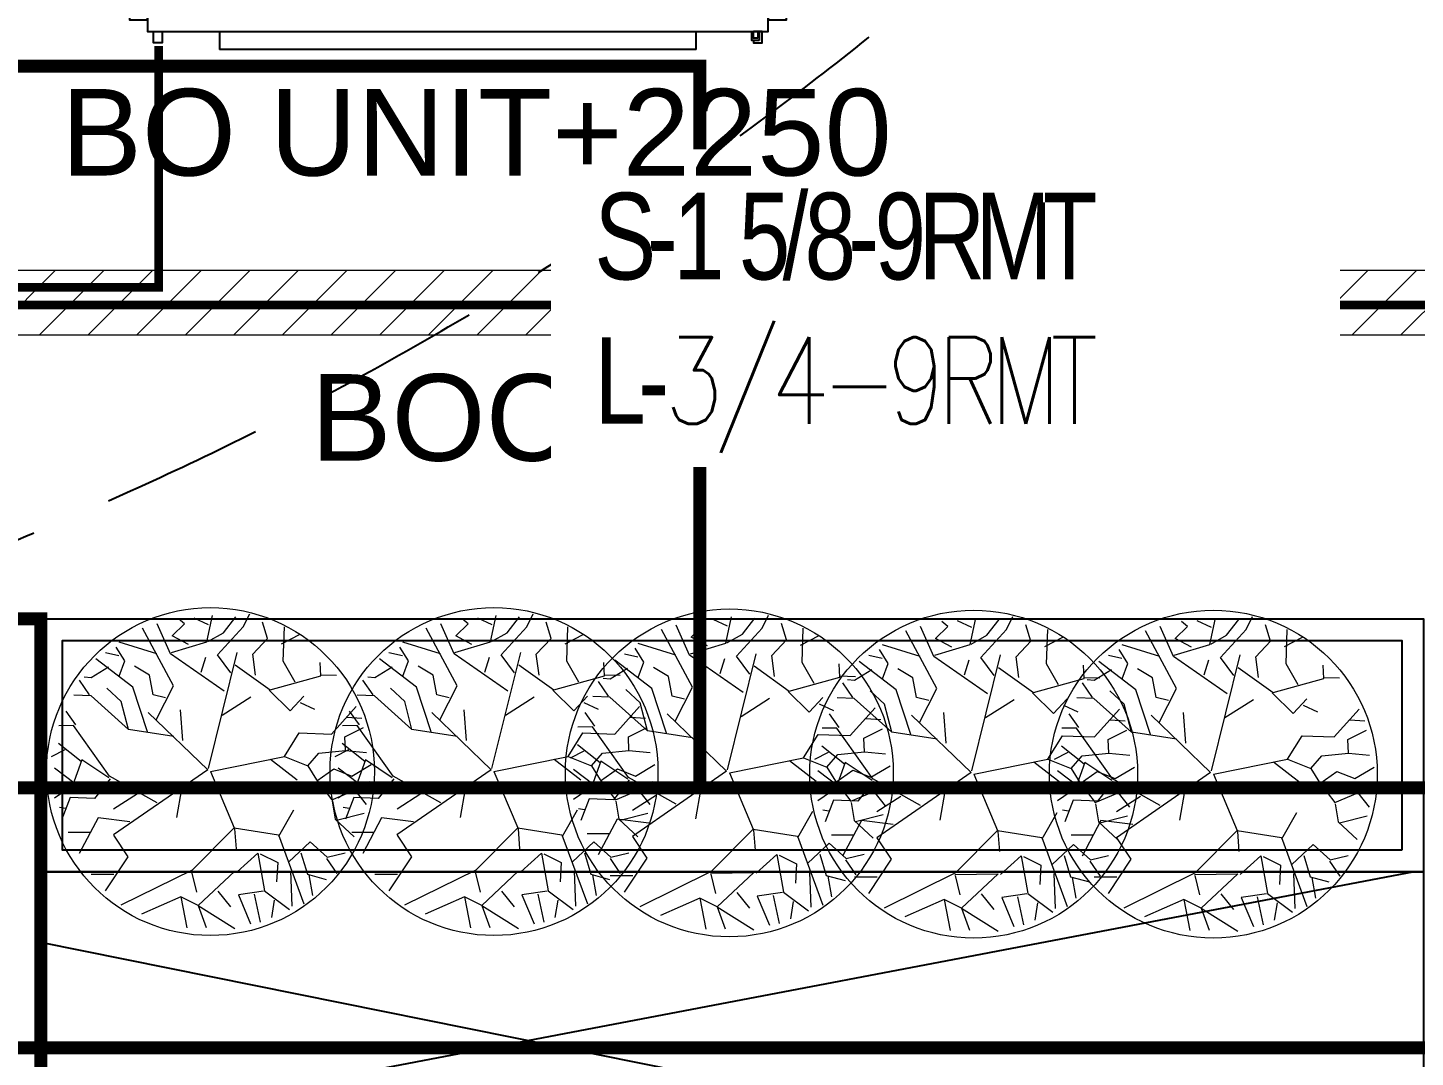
# Model space of a CAD drawing. Header units: millimetres. Extents: x 148480 to 578986, y 39883 to 155062.
# Drawn here: x 237389 to 240593, y 112159 to 114536 of the extents above; entities that cross this region are included whole.
import ezdxf

# ---------------------------------------------------------------- set-up
doc = ezdxf.new("R2010")
doc.units = ezdxf.units.MM
for name, pattern in [('CENTER', [2, 1.25, -0.25, 0.25, -0.25]), ('CENTERX2', [4, 2.5, -0.5, 0.5, -0.5]), ('CONTINU', [0]), ('HIDDEN', [0.375, 0.25, -0.125])]:
    doc.linetypes.add(name, pattern=pattern)
doc.layers.add('CB-AC CABLE TRAY', color=213, linetype='Continuous', lineweight=15)
for name, color, linetype in [('CEN', 252, 'CENTER'), ('Flooring', 44, 'Continuous'), ('I - MODULAR', 44, 'Continuous'), ('Layer2', 4, 'Continuous'), ('Layer4', 6, 'Continuous'), ('M HVAC DRAIN PIPE', 30, 'Continuous'), ('M-HVAC VRV PIPE', 4, 'Continuous'), ('M-HVAC-BOF', 6, 'Continuous'), ('M-HVAC-EADUCT', 140, 'Continuous'), ('M-HVAC-ELEPTICAL DUCT', 6, 'Continuous'), ('M-HVAC-TEXT', 7, 'Continuous'), ('M-LP-VRF-EQUIP', 1, 'Continuous')]:
    doc.layers.add(name, color=color, linetype=linetype)
doc.layers.add('I-01$0$i-plants', color=7, linetype='Continuous', lineweight=13, true_color=0x86b300)
doc.styles.add('ARAIL', font='arial.ttf')
doc.styles.add('romans', font='stylu.ttf', dxfattribs={"height": 125})
doc.styles.get("Standard").update_dxf_attribs({"font": 'arial.ttf'})

# ---------------------------------------------------------------- blocks, each defined once
blk = doc.blocks.new('GFC1')
at = {"layer": 'CEN', "color": 8, "linetype": 'HIDDEN', "lineweight": 0, "ltscale": 1500}
for p, q in [((309974.6, 113767.5), (319025.1, 113767.5)), ((309974.6, 113167.5), (319025.1, 113167.5))]:
    blk.add_line(p, q, dxfattribs=at)
blk.add_lwpolyline([(307473, 113767.5), (307473, 115433.7), (311573, 115433.7), (311573, 113767.5)], dxfattribs=at)
at = {"layer": 'CEN', "color": 8, "linetype": 'Continuous', "lineweight": 0}
blk.add_lwpolyline([(310051.8, 113092.5), (308986.8, 113092.5), (308986.8, 114157.5), (310051.8, 114157.5)], close=True, dxfattribs=at)
at = {"layer": 'Flooring', "color": 8, "linetype": 'HIDDEN', "ltscale": 1500}
blk.add_lwpolyline([(328672.2, 130068.3, 1.540604), (310717.1, 129143.3, 0.119203), (311634.4, 128071.9, -0.704413), (307490.1, 113767.5)], format="xyb", dxfattribs=at)
at = {"layer": 'I - MODULAR', "color": 8, "linetype": 'Continuous'}
for p, q in [((313222.2, 113573.3), (308990.5, 112767.5)), ((313244.3, 112767.5), (310051.8, 113410.5))]:
    blk.add_line(p, q, dxfattribs=at)
for points in [[(313244.3, 113573.3), (310051.8, 113573.3), (310051.8, 114157.5), (313244.3, 114157.5)], [(313194.3, 113623.3), (310101.8, 113623.3), (310101.8, 114107.5), (313194.3, 114107.5)]]:
    blk.add_lwpolyline(points, close=True, dxfattribs=at)
blk.add_lwpolyline([(310051.8, 113573.3), (313244.3, 113573.3), (313244.3, 112767.5), (308990.5, 112767.5), (308990.5, 113092.5)], dxfattribs=at)
at = {"layer": 'I-01$0$i-plants', "color": 8}
for p, q in [((310519.4, 114139.4), (310534.1, 114169.2)), ((311174.2, 114139.4), (311188.8, 114169.2)), ((311717.6, 114136.4), (311732.2, 114166.2)), ((310358.1, 114002.8), (310286.6, 114135.8)), ((310351.6, 114076.6), (310320.4, 114145.9)), ((310355, 114118.4), (310383.5, 114146.1)), ((310383.5, 114146.1), (310369.5, 114157.8)), ((310439.3, 114143.7), (310405.9, 114159.1)), ((310435.1, 114104.6), (310448.4, 114165.6)), ((310460.1, 114074.6), (310519.4, 114139.4)), ((310473.6, 114125.7), (310502.1, 114162.5)), ((310575.2, 114112), (310563.8, 114149.8)), ((310611.6, 114060.1), (310614.1, 114139.5)), ((311012.8, 114002.8), (310941.3, 114135.8)), ((311006.3, 114076.6), (310975.1, 114145.9)), ((311009.7, 114118.4), (311038.2, 114146.1)), ((311038.2, 114146.1), (311024.3, 114157.8)), ((311094.1, 114143.7), (311060.7, 114159.1)), ((311089.9, 114104.6), (311103.1, 114165.6)), ((311114.8, 114074.6), (311174.2, 114139.4)), ((311128.3, 114125.7), (311156.8, 114162.5)), ((311229.9, 114112), (311218.6, 114149.8)), ((311266.3, 114060.1), (311268.9, 114139.5)), ((311549.7, 114073.5), (311518.5, 114142.9)), ((311553.1, 114115.4), (311581.6, 114143.1)), ((311581.6, 114143.1), (311567.7, 114154.7)), ((311637.5, 114140.7), (311604.1, 114156)), ((311633.3, 114101.5), (311646.6, 114162.5)), ((311658.2, 114071.5), (311717.6, 114136.4)), ((311671.7, 114122.6), (311700.2, 114159.5)), ((311773.3, 114109), (311762, 114146.8)), ((311809.7, 114057), (311812.3, 114136.5)), ((312113.8, 114070.5), (312082.6, 114139.8)), ((312117.2, 114112.3), (312145.7, 114140)), ((312145.7, 114140), (312131.8, 114151.7)), ((312201.6, 114137.6), (312168.2, 114153)), ((312197.4, 114098.5), (312210.7, 114159.5)), ((312235.8, 114119.6), (312264.3, 114156.4)), ((312281.7, 114133.3), (312296.3, 114163.1)), ((312337.4, 114105.9), (312326.1, 114143.7)), ((312667.1, 114070.5), (312635.9, 114139.8)), ((312670.5, 114112.3), (312699, 114140)), ((312699, 114140), (312685.1, 114151.7)), ((312754.9, 114137.6), (312721.5, 114153)), ((312750.7, 114098.5), (312763.9, 114159.5)), ((312789.1, 114119.6), (312817.6, 114156.4)), ((312834.9, 114133.3), (312849.6, 114163.1)), ((312890.7, 114105.9), (312879.4, 114143.7)), ((310320, 114076.7), (310233, 114103.9)), ((310353.3, 114080), (310435.1, 114104.6)), ((310392.5, 114098.5), (310355, 114118.4)), ((310437.7, 114105.3), (310473.6, 114125.7)), ((310541.1, 114076.4), (310575.2, 114112)), ((310607.7, 114099.7), (310650.9, 114122.2)), ((310974.7, 114076.7), (310887.8, 114103.9)), ((311008.1, 114080), (311089.9, 114104.6)), ((311047.3, 114098.5), (311009.7, 114118.4)), ((311092.4, 114105.3), (311128.3, 114125.7)), ((311195.8, 114076.4), (311229.9, 114112)), ((311262.4, 114099.7), (311305.6, 114122.2)), ((311556.2, 113999.7), (311484.8, 114132.7)), ((311590.7, 114095.4), (311553.1, 114115.4)), ((311635.8, 114102.3), (311671.7, 114122.6)), ((311739.2, 114073.3), (311773.3, 114109)), ((311805.8, 114096.6), (311849, 114119.2)), ((312120.4, 113996.6), (312048.9, 114129.7)), ((312154.8, 114092.3), (312117.2, 114112.3)), ((312199.9, 114099.2), (312235.8, 114119.6)), ((312222.3, 114068.5), (312281.7, 114133.3)), ((312303.4, 114070.3), (312337.4, 114105.9)), ((312369.9, 114093.6), (312413.1, 114116.1)), ((312373.8, 114053.9), (312376.4, 114133.4)), ((312673.6, 113996.6), (312602.1, 114129.7)), ((312708.1, 114092.3), (312670.5, 114112.3)), ((312753.2, 114099.2), (312789.1, 114119.6)), ((312775.6, 114068.5), (312834.9, 114133.3)), ((312856.6, 114070.3), (312890.7, 114105.9)), ((312923.2, 114093.6), (312966.4, 114116.1)), ((312927.1, 114053.9), (312929.6, 114133.4)), ((310232.1, 114072.4), (310201, 114078.9)), ((310246, 114060.7), (310226, 114092.6)), ((310475, 113990.3), (310351.6, 114076.6)), ((310438.8, 113812.5), (310505.1, 114080.3)), ((310490.9, 114033), (310460.1, 114074.6)), ((310547.6, 114028), (310541.1, 114076.4)), ((310886.8, 114072.4), (310855.7, 114078.9)), ((310900.7, 114060.7), (310880.7, 114092.6)), ((311129.7, 113990.3), (311006.3, 114076.6)), ((311093.5, 113812.5), (311159.8, 114080.3)), ((311145.7, 114033), (311114.8, 114074.6)), ((311202.4, 114028), (311195.8, 114076.4)), ((311430.2, 114069.3), (311399.1, 114075.8)), ((311444.1, 114057.7), (311424.1, 114089.6)), ((311518.1, 114073.6), (311431.2, 114100.8)), ((311673.1, 113987.3), (311549.7, 114073.5)), ((311551.5, 114077), (311633.3, 114101.5)), ((311636.9, 113809.4), (311703.2, 114077.2)), ((311689.1, 114030), (311658.2, 114071.5)), ((311745.8, 114024.9), (311739.2, 114073.3)), ((311994.3, 114066.3), (311963.2, 114072.8)), ((312008.2, 114054.6), (311988.2, 114086.5)), ((312082.2, 114070.6), (311995.3, 114097.8)), ((312237.2, 113984.2), (312113.8, 114070.5)), ((312115.6, 114073.9), (312197.4, 114098.5)), ((312201, 113806.4), (312267.3, 114074.2)), ((312309.9, 114021.9), (312303.4, 114070.3)), ((312547.6, 114066.3), (312516.5, 114072.8)), ((312561.5, 114054.6), (312541.5, 114086.5)), ((312635.5, 114070.6), (312548.5, 114097.8)), ((312790.5, 113984.2), (312667.1, 114070.5)), ((312668.8, 114073.9), (312750.7, 114098.5)), ((312754.3, 113806.4), (312820.6, 114074.2)), ((312863.2, 114021.9), (312856.6, 114070.3)), ((310208.4, 114046.1), (310168.5, 114021.7)), ((310264.2, 114000), (310178.9, 114065.6)), ((310233, 114025.2), (310246, 114060.7)), ((310303.1, 114027.5), (310268.1, 114048.2)), ((310422.2, 114034.5), (310432.9, 114069.3)), ((310500.9, 114051.8), (310581.4, 113994)), ((310639.4, 114011.3), (310611.6, 114060.1)), ((310698.1, 114026.1), (310696.9, 114056.9)), ((310863.1, 114046.1), (310823.2, 114021.7)), ((310918.9, 114000), (310833.7, 114065.6)), ((310887.8, 114025.2), (310900.7, 114060.7)), ((310957.9, 114027.5), (310922.9, 114048.2)), ((311076.9, 114034.5), (311087.6, 114069.3)), ((311155.7, 114051.8), (311236.2, 113994)), ((311294.1, 114011.3), (311266.3, 114060.1)), ((311352.9, 114026.1), (311351.6, 114056.9)), ((311406.5, 114043.1), (311366.7, 114018.6)), ((311462.3, 113996.9), (311377.1, 114062.5)), ((311431.2, 114022.1), (311444.1, 114057.7)), ((311501.3, 114024.4), (311466.3, 114045.2)), ((311620.3, 114031.4), (311631, 114066.3)), ((311699.1, 114048.8), (311779.6, 113990.9)), ((311837.5, 114008.3), (311809.7, 114057)), ((311896.3, 114023), (311895, 114053.8)), ((311970.6, 114040), (311930.8, 114015.6)), ((312026.4, 113993.9), (311941.2, 114059.5)), ((311995.3, 114019.1), (312008.2, 114054.6)), ((312065.4, 114021.4), (312030.4, 114042.1)), ((312184.4, 114028.3), (312195.1, 114063.2)), ((312253.2, 114026.9), (312222.3, 114068.5)), ((312263.2, 114045.7), (312343.7, 113987.8)), ((312401.6, 114005.2), (312373.8, 114053.9)), ((312460.4, 114019.9), (312459.1, 114050.8)), ((312523.9, 114040), (312484, 114015.6)), ((312579.7, 113993.9), (312494.4, 114059.5)), ((312548.6, 114019.1), (312561.5, 114054.6)), ((312618.7, 114021.4), (312583.6, 114042.1)), ((312737.7, 114028.3), (312748.4, 114063.2)), ((312806.5, 114026.9), (312775.6, 114068.5)), ((312816.4, 114045.7), (312897, 113987.8)), ((312954.9, 114005.2), (312927.1, 114053.9)), ((313013.7, 114019.9), (313012.4, 114050.8)), ((310164.3, 113982.5), (310141, 114016.3)), ((310168.5, 114021.7), (310152.1, 114023)), ((310311.4, 113982.5), (310303.1, 114027.5)), ((310581.4, 113994), (310698.1, 114026.1)), ((310697.3, 114028.7), (310734.5, 114027.4)), ((310819, 113982.5), (310795.7, 114016.3)), ((310823.2, 114021.7), (310806.9, 114023)), ((310966.2, 113982.5), (310957.9, 114027.5)), ((311236.2, 113994), (311352.9, 114026.1)), ((311362.4, 113979.4), (311339.1, 114013.3)), ((311366.7, 114018.6), (311350.3, 114019.9)), ((311352.1, 114028.7), (311389.3, 114027.4)), ((311509.6, 113979.4), (311501.3, 114024.4)), ((311779.6, 113990.9), (311896.3, 114023)), ((311895.5, 114025.7), (311932.7, 114024.3)), ((311926.5, 113976.4), (311903.2, 114010.2)), ((311930.8, 114015.6), (311914.4, 114016.9)), ((312073.7, 113976.4), (312065.4, 114021.4)), ((312343.7, 113987.8), (312460.4, 114019.9)), ((312479.8, 113976.4), (312456.5, 114010.2)), ((312459.6, 114022.6), (312496.8, 114021.3)), ((312484, 114015.6), (312467.7, 114016.9)), ((312627, 113976.4), (312618.7, 114021.4)), ((312897, 113987.8), (313013.7, 114019.9)), ((313012.9, 114022.6), (313050, 114021.3)), ((310167.8, 113980.2), (310127.9, 113981.2)), ((310254, 113902), (310167.8, 113980.2)), ((310237.4, 113966.6), (310204.4, 113997.9)), ((310298, 113896.4), (310264.2, 114000)), ((310340, 113975.2), (310311.4, 113982.5)), ((310318.4, 113924.6), (310358.1, 114002.8)), ((310470.2, 113935.6), (310536.4, 113977.5)), ((310579.2, 113993.3), (310627.7, 113945)), ((310627.7, 113945), (310659.4, 113979.4)), ((310822.5, 113980.2), (310782.6, 113981.2)), ((310908.8, 113902), (310822.5, 113980.2)), ((310892.2, 113966.6), (310859.2, 113997.9)), ((310952.8, 113896.4), (310918.9, 114000)), ((310994.7, 113975.2), (310966.2, 113982.5)), ((310973.1, 113924.6), (311012.8, 114002.8)), ((311124.9, 113935.6), (311191.1, 113977.5)), ((311234, 113993.3), (311282.5, 113945)), ((311282.5, 113945), (311314.1, 113979.4)), ((311365.9, 113977.2), (311326.1, 113978.1)), ((311452.2, 113898.9), (311365.9, 113977.2)), ((311435.6, 113963.5), (311402.6, 113994.8)), ((311496.2, 113893.4), (311462.3, 113996.9)), ((311538.1, 113972.2), (311509.6, 113979.4)), ((311516.5, 113921.6), (311556.2, 113999.7)), ((311668.4, 113932.5), (311734.5, 113974.5)), ((311777.4, 113990.2), (311825.9, 113941.9)), ((311825.9, 113941.9), (311857.5, 113976.4)), ((311930, 113974.1), (311890.2, 113975.1)), ((312016.3, 113895.9), (311930, 113974.1)), ((311999.7, 113960.4), (311966.7, 113991.8)), ((312060.3, 113890.3), (312026.4, 113993.9)), ((312102.2, 113969.1), (312073.7, 113976.4)), ((312080.6, 113918.5), (312120.4, 113996.6)), ((312341.5, 113987.2), (312390, 113938.8)), ((312483.3, 113974.1), (312443.4, 113975.1)), ((312569.6, 113895.9), (312483.3, 113974.1)), ((312553, 113960.4), (312520, 113991.8)), ((312613.6, 113890.3), (312579.7, 113993.9)), ((312655.5, 113969.1), (312627, 113976.4)), ((312633.9, 113918.5), (312673.6, 113996.6)), ((312894.7, 113987.2), (312943.2, 113938.8)), ((310132.7, 113913.1), (310110.2, 113944.2)), ((310254, 113902), (310237.4, 113966.6)), ((310379.9, 113876.9), (310374.6, 113947.7)), ((310650.7, 113964.4), (310684.1, 113949)), ((310722.6, 113891.4), (310779.7, 113955.6)), ((310787.5, 113913.1), (310764.9, 113944.2)), ((310908.8, 113902), (310892.2, 113966.6)), ((311034.6, 113876.9), (311029.3, 113947.7)), ((311305.5, 113964.4), (311338.9, 113949)), ((311377.3, 113891.4), (311434.4, 113955.6)), ((311452.2, 113898.9), (311435.6, 113963.5)), ((311578.1, 113873.8), (311572.8, 113944.7)), ((311848.9, 113961.3), (311882.3, 113945.9)), ((311920.7, 113888.3), (311977.8, 113952.5)), ((312016.3, 113895.9), (311999.7, 113960.4)), ((312232.5, 113929.5), (312298.7, 113971.4)), ((312390, 113938.8), (312421.6, 113973.3)), ((312413, 113958.2), (312446.4, 113942.9)), ((312484.8, 113885.3), (312541.9, 113949.4)), ((312569.6, 113895.9), (312553, 113960.4)), ((312785.7, 113929.5), (312851.9, 113971.4)), ((312943.2, 113938.8), (312974.9, 113973.3)), ((312966.2, 113958.2), (312999.6, 113942.9)), ((313038.1, 113885.3), (313095.2, 113949.4)), ((310127.6, 113911.5), (310093.8, 113911)), ((310210.3, 113794.3), (310127.6, 113911.5)), ((310437.1, 113808.7), (310300.1, 113941.1)), ((310782.4, 113911.5), (310748.5, 113911)), ((310758.4, 113930.4), (310793.1, 113928)), ((310865.1, 113794.3), (310782.4, 113911.5)), ((311091.9, 113808.7), (310954.9, 113941.1)), ((311330.9, 113910), (311308.3, 113941.1)), ((311413.1, 113930.4), (311447.9, 113928)), ((311635.3, 113805.6), (311498.3, 113938.1)), ((311895, 113907), (311872.4, 113938.1)), ((311956.5, 113927.4), (311991.3, 113924.9)), ((312199.4, 113802.6), (312062.4, 113935)), ((312142.2, 113870.8), (312136.9, 113941.6)), ((312448.2, 113907), (312425.7, 113938.1)), ((312520.6, 113924.3), (312555.4, 113921.8)), ((312752.7, 113802.6), (312615.6, 113935)), ((312695.4, 113870.8), (312690.1, 113941.6)), ((313073.9, 113924.3), (313108.7, 113921.8)), ((310358.7, 113886.3), (310254, 113902)), ((310614.5, 113839.8), (310648.2, 113894.1)), ((310648.2, 113894.1), (310722.6, 113891.4)), ((310753.7, 113884.9), (310797, 113907)), ((310755.1, 113853.7), (310753.7, 113884.9)), ((311013.4, 113886.3), (310908.8, 113902)), ((311269.2, 113839.8), (311302.9, 113894.1)), ((311325.8, 113908.5), (311291.9, 113907.9)), ((311302.9, 113894.1), (311377.3, 113891.4)), ((311408.5, 113791.3), (311325.8, 113908.5)), ((311408.4, 113884.9), (311451.7, 113907)), ((311409.8, 113853.7), (311408.4, 113884.9)), ((311556.8, 113883.3), (311452.2, 113898.9)), ((311812.7, 113836.7), (311846.3, 113891)), ((311846.3, 113891), (311920.7, 113888.3)), ((311889.9, 113905.4), (311856, 113904.9)), ((311972.6, 113788.2), (311889.9, 113905.4)), ((311951.8, 113881.8), (311995.1, 113904)), ((311953.2, 113850.6), (311951.8, 113881.8)), ((312120.9, 113880.2), (312016.3, 113895.9)), ((312376.8, 113833.7), (312410.5, 113887.9)), ((312443.1, 113905.4), (312409.3, 113904.9)), ((312410.5, 113887.9), (312484.8, 113885.3)), ((312525.8, 113788.2), (312443.1, 113905.4)), ((312515.9, 113878.8), (312559.2, 113900.9)), ((312517.3, 113847.5), (312515.9, 113878.8)), ((312674.2, 113880.2), (312569.6, 113895.9)), ((312930, 113833.7), (312963.7, 113887.9)), ((312963.7, 113887.9), (313038.1, 113885.3)), ((313069.2, 113878.8), (313112.5, 113900.9)), ((313070.6, 113847.5), (313069.2, 113878.8)), ((310107.7, 113855.2), (310075.7, 113839.3)), ((310144.9, 113828.4), (310093, 113869.5)), ((310668.5, 113818.1), (310693.7, 113847.7)), ((310693.7, 113847.7), (310755.1, 113853.7)), ((310762.5, 113855.2), (310730.5, 113839.3)), ((310799.7, 113828.4), (310747.8, 113869.5)), ((310755.1, 113853.7), (310803.6, 113849.1)), ((311305.9, 113852.1), (311273.9, 113836.3)), ((311343.1, 113825.4), (311291.2, 113866.5)), ((311323.3, 113818.1), (311348.4, 113847.7)), ((311348.4, 113847.7), (311409.8, 113853.7)), ((311409.8, 113853.7), (311458.4, 113849.1)), ((311870, 113849.1), (311838, 113833.2)), ((311907.2, 113822.3), (311855.3, 113863.4)), ((311891.8, 113844.7), (311953.2, 113850.6)), ((311953.2, 113850.6), (312001.8, 113846)), ((312423.3, 113849.1), (312391.2, 113833.2)), ((312460.4, 113822.3), (312408.6, 113863.4)), ((312455.9, 113841.6), (312517.3, 113847.5)), ((312517.3, 113847.5), (312565.9, 113843)), ((313009.2, 113841.6), (313070.6, 113847.5)), ((313070.6, 113847.5), (313119.2, 113843)), ((310146.3, 113831.8), (310125, 113772.1)), ((310208.7, 113790.5), (310146.3, 113831.8)), ((310443.4, 113805), (310614.5, 113839.8)), ((310582.4, 113833.5), (310643.9, 113785.7)), ((310614.5, 113839.8), (310668.5, 113818.1)), ((310668.5, 113818.1), (310688.5, 113786.2)), ((310769.9, 113794.8), (310814.8, 113821.2)), ((310801.1, 113831.8), (310779.8, 113772.1)), ((310863.4, 113790.5), (310801.1, 113831.8)), ((311098.1, 113805), (311269.2, 113839.8)), ((311237.1, 113833.5), (311298.7, 113785.7)), ((311269.2, 113839.8), (311323.3, 113818.1)), ((311344.5, 113828.7), (311323.2, 113769)), ((311323.3, 113818.1), (311343.3, 113786.2)), ((311406.8, 113787.5), (311344.5, 113828.7)), ((311424.7, 113794.8), (311469.5, 113821.2)), ((311641.5, 113801.9), (311812.7, 113836.7)), ((311780.5, 113830.4), (311842.1, 113782.7)), ((311812.7, 113836.7), (311866.7, 113815.1)), ((311866.7, 113815.1), (311891.8, 113844.7)), ((311866.7, 113815.1), (311886.7, 113783.2)), ((311908.6, 113825.7), (311887.3, 113766)), ((311970.9, 113784.4), (311908.6, 113825.7)), ((311968.1, 113791.8), (312012.9, 113818.1)), ((312205.6, 113798.9), (312376.8, 113833.7)), ((312344.6, 113827.4), (312406.2, 113779.6)), ((312376.8, 113833.7), (312430.8, 113812)), ((312430.8, 113812), (312455.9, 113841.6)), ((312461.9, 113825.7), (312440.6, 113766)), ((312524.2, 113784.4), (312461.9, 113825.7)), ((312532.2, 113788.7), (312577, 113815.1)), ((312758.9, 113798.9), (312930, 113833.7)), ((312897.9, 113827.4), (312959.4, 113779.6)), ((312930, 113833.7), (312984.1, 113812)), ((312984.1, 113812), (313009.2, 113841.6)), ((313085.5, 113788.7), (313130.3, 113815.1)), ((310131.2, 113776.9), (310083.6, 113813)), ((310212, 113788.6), (310175.8, 113742.8)), ((310320.7, 113732.9), (310210.3, 113794.3)), ((310437.1, 113808.7), (310219.4, 113658.6)), ((310443.4, 113805), (310498.3, 113675.4)), ((310688.5, 113786.2), (310723.5, 113740.1)), ((310689.3, 113783.5), (310728.3, 113811.1)), ((310728.3, 113811.1), (310769.9, 113794.8)), ((310786, 113776.9), (310738.4, 113813)), ((310777.2, 113762.4), (310810.9, 113782.1)), ((310866.8, 113788.6), (310830.6, 113742.8)), ((310975.5, 113732.9), (310865.1, 113794.3)), ((311091.9, 113808.7), (310874.2, 113658.6)), ((311098.1, 113805), (311153, 113675.4)), ((311329.4, 113773.8), (311281.8, 113809.9)), ((311343.3, 113786.2), (311378.3, 113740.1)), ((311344.1, 113783.5), (311383, 113811.1)), ((311410.2, 113785.6), (311374, 113739.7)), ((311383, 113811.1), (311424.7, 113794.8)), ((311518.9, 113729.9), (311408.5, 113791.3)), ((311635.3, 113805.6), (311417.6, 113655.5)), ((311432, 113762.4), (311465.6, 113782.1)), ((311641.5, 113801.9), (311696.4, 113672.4)), ((311893.5, 113770.8), (311845.9, 113806.9)), ((311886.7, 113783.2), (311921.7, 113737)), ((311887.5, 113780.5), (311926.4, 113808)), ((311926.4, 113808), (311968.1, 113791.8)), ((311974.3, 113782.5), (311938.1, 113736.7)), ((312083, 113726.8), (311972.6, 113788.2)), ((312199.4, 113802.6), (311981.7, 113652.4)), ((312205.6, 113798.9), (312260.5, 113669.3)), ((312446.8, 113770.8), (312399.1, 113806.9)), ((312430.8, 113812), (312450.8, 113780.1)), ((312451.6, 113777.4), (312490.5, 113804.9)), ((312490.5, 113804.9), (312532.2, 113788.7)), ((312527.6, 113782.5), (312491.3, 113736.7)), ((312636.2, 113726.8), (312525.8, 113788.2)), ((312752.7, 113802.6), (312535, 113652.4)), ((312758.9, 113798.9), (312813.8, 113669.3)), ((312984.1, 113812), (313004.1, 113780.1)), ((313004.9, 113777.4), (313043.8, 113804.9)), ((313043.8, 113804.9), (313085.5, 113788.7)), ((310125, 113772.1), (310083.5, 113743.8)), ((310274.9, 113753.8), (310219.9, 113718.5)), ((310376.5, 113765.5), (310365, 113698.7)), ((310723.5, 113740.1), (310777.2, 113762.4)), ((310779.8, 113772.1), (310738.3, 113743.8)), ((310777.2, 113762.4), (310802.9, 113728.9)), ((310929.6, 113753.8), (310874.6, 113718.5)), ((311031.3, 113765.5), (311019.7, 113698.7)), ((311323.2, 113769), (311281.7, 113740.8)), ((311378.3, 113740.1), (311432, 113762.4)), ((311473.1, 113750.7), (311418, 113715.4)), ((311432, 113762.4), (311457.6, 113728.9)), ((311574.7, 113762.4), (311563.1, 113695.7)), ((311887.3, 113766), (311845.8, 113737.7)), ((311921.7, 113737), (311975.4, 113759.4)), ((311975.4, 113759.4), (312009, 113779.1)), ((311975.4, 113759.4), (312001, 113725.9)), ((312138.8, 113759.4), (312127.2, 113692.6)), ((312440.6, 113766), (312399.1, 113737.7)), ((312450.8, 113780.1), (312485.8, 113734)), ((312485.8, 113734), (312539.5, 113756.3)), ((312539.5, 113756.3), (312573.1, 113776)), ((312539.5, 113756.3), (312565.1, 113722.8)), ((312692.1, 113759.4), (312680.5, 113692.6)), ((313004.1, 113780.1), (313039.1, 113734)), ((313039.1, 113734), (313092.7, 113756.3)), ((313092.7, 113756.3), (313126.4, 113776)), ((313092.7, 113756.3), (313118.4, 113722.8)), ((310109.1, 113719.8), (310095.3, 113721.9)), ((310119.9, 113745.2), (310100.6, 113695.2)), ((310175.8, 113742.8), (310119.9, 113745.2)), ((310724.5, 113737), (310731.5, 113695)), ((310763.9, 113719.8), (310750.1, 113721.9)), ((310774.7, 113745.2), (310755.3, 113695.2)), ((310830.6, 113742.8), (310774.7, 113745.2)), ((311307.3, 113716.8), (311293.5, 113718.9)), ((311318.1, 113742.1), (311298.7, 113692.1)), ((311374, 113739.7), (311318.1, 113742.1)), ((311379.2, 113737), (311386.3, 113695)), ((311882.2, 113739), (311862.8, 113689.1)), ((311938.1, 113736.7), (311882.2, 113739)), ((311922.6, 113734), (311929.7, 113691.9)), ((312037.2, 113747.6), (311982.1, 113712.4)), ((312435.5, 113739), (312416.1, 113689.1)), ((312491.3, 113736.7), (312435.5, 113739)), ((312486.7, 113730.9), (312493.8, 113688.9)), ((312590.4, 113747.6), (312535.4, 113712.4)), ((313040, 113730.9), (313047, 113688.9)), ((310184, 113698.2), (310140.4, 113615.5)), ((310257.7, 113688.6), (310184, 113698.2)), ((310601.3, 113655.9), (310635.8, 113716.7)), ((310731.5, 113695), (310775.3, 113654.4)), ((310734.9, 113693.1), (310798.5, 113708.9)), ((310838.7, 113698.2), (310795.2, 113615.5)), ((310912.4, 113688.6), (310838.7, 113698.2)), ((311256, 113655.9), (311290.6, 113716.7)), ((311382.2, 113695.1), (311338.6, 113612.5)), ((311455.8, 113685.6), (311382.2, 113695.1)), ((311386.3, 113695), (311430, 113654.4)), ((311389.6, 113693.1), (311453.2, 113708.9)), ((311799.4, 113652.9), (311834, 113713.6)), ((311871.4, 113713.7), (311857.6, 113715.8)), ((311946.3, 113692), (311902.7, 113609.4)), ((311929.7, 113691.9), (311973.4, 113651.4)), ((311933, 113690), (311996.6, 113705.8)), ((312019.9, 113682.5), (311946.3, 113692)), ((312363.5, 113649.8), (312398.1, 113710.6)), ((312424.7, 113713.7), (312410.8, 113715.8)), ((312499.5, 113692), (312455.9, 113609.4)), ((312493.8, 113688.9), (312537.5, 113648.3)), ((312497.1, 113687), (312560.7, 113702.7)), ((312573.2, 113682.5), (312499.5, 113692)), ((312916.8, 113649.8), (312951.3, 113710.6)), ((313047, 113688.9), (313090.8, 113648.3)), ((313050.4, 113687), (313114, 113702.7)), ((310165.1, 113664.2), (310115, 113664.5)), ((310219.5, 113658.4), (310252.9, 113608.5)), ((310498.3, 113675.4), (310401.4, 113577.2)), ((310498.3, 113675.4), (310600.4, 113659)), ((310499.1, 113672.8), (310502.6, 113626.3)), ((310600.4, 113659), (310659, 113499.6)), ((310819.8, 113664.2), (310769.7, 113664.5)), ((310874.3, 113658.4), (310907.6, 113608.5)), ((311153, 113675.4), (311056.2, 113577.2)), ((311153, 113675.4), (311255.1, 113659)), ((311153.8, 113672.8), (311157.3, 113626.3)), ((311255.1, 113659), (311313.7, 113499.6)), ((311363.2, 113661.1), (311313.1, 113661.5)), ((311417.7, 113655.4), (311451, 113605.4)), ((311696.4, 113672.4), (311599.6, 113574.2)), ((311696.4, 113672.4), (311798.5, 113655.9)), ((311697.2, 113669.7), (311700.8, 113623.3)), ((311798.5, 113655.9), (311857.1, 113496.5)), ((311927.3, 113658), (311877.2, 113658.4)), ((312260.5, 113669.3), (312163.7, 113571.1)), ((312260.5, 113669.3), (312362.6, 113652.9)), ((312261.3, 113666.6), (312264.9, 113620.2)), ((312480.6, 113658), (312430.5, 113658.4)), ((312813.8, 113669.3), (312716.9, 113571.1)), ((312813.8, 113669.3), (312915.9, 113652.9)), ((312814.6, 113666.6), (312818.1, 113620.2)), ((310624.6, 113596.7), (310673.5, 113643)), ((310673.5, 113643), (310713.3, 113607.5)), ((311279.4, 113596.7), (311328.3, 113643)), ((311328.3, 113643), (311368.1, 113607.5)), ((311822.8, 113593.7), (311871.7, 113640)), ((311871.7, 113640), (311911.5, 113604.5)), ((311981.8, 113652.3), (312015.1, 113602.4)), ((312362.6, 113652.9), (312421.2, 113493.5)), ((312386.9, 113590.6), (312435.8, 113636.9)), ((312435.8, 113636.9), (312475.6, 113601.4)), ((312535, 113652.3), (312568.4, 113602.4)), ((312915.9, 113652.9), (312974.5, 113493.5)), ((312940.1, 113590.6), (312989.1, 113636.9)), ((312989.1, 113636.9), (313028.9, 113601.4)), ((310252.9, 113608.5), (310200.3, 113529.4)), ((310505.3, 113573.4), (310552.8, 113616.4)), ((310552.8, 113616.4), (310568.4, 113529.5)), ((310558.5, 113614.8), (310598.7, 113595.2)), ((310598.7, 113595.2), (310596.2, 113550.3)), ((310652.4, 113617.5), (310667.2, 113568.3)), ((310711.6, 113604.1), (310735, 113569.9)), ((310713.3, 113607.5), (310754.9, 113617.1)), ((310907.6, 113608.5), (310855, 113529.4)), ((311160, 113573.4), (311207.5, 113616.4)), ((311207.5, 113616.4), (311223.2, 113529.5)), ((311213.2, 113614.8), (311253.4, 113595.2)), ((311253.4, 113595.2), (311250.9, 113550.3)), ((311307.1, 113617.5), (311321.9, 113568.3)), ((311366.3, 113604.1), (311389.8, 113569.9)), ((311368.1, 113607.5), (311409.6, 113617.1)), ((311451, 113605.4), (311398.4, 113526.3)), ((311703.4, 113570.4), (311750.9, 113613.3)), ((311750.9, 113613.3), (311766.6, 113526.4)), ((311756.6, 113611.7), (311796.8, 113592.1)), ((311796.8, 113592.1), (311794.4, 113547.2)), ((311850.5, 113614.5), (311865.3, 113565.2)), ((311909.7, 113601), (311933.2, 113566.8)), ((311911.5, 113604.5), (311953, 113614)), ((312015.1, 113602.4), (311962.5, 113523.3)), ((312267.5, 113567.3), (312315, 113610.3)), ((312315, 113610.3), (312330.7, 113523.4)), ((312320.7, 113608.7), (312360.9, 113589.1)), ((312414.6, 113611.4), (312429.4, 113562.1)), ((312473.8, 113598), (312497.3, 113563.8)), ((312475.6, 113601.4), (312517.1, 113610.9)), ((312568.4, 113602.4), (312515.8, 113523.3)), ((312820.8, 113567.3), (312868.3, 113610.3)), ((312868.3, 113610.3), (312884, 113523.4)), ((312874, 113608.7), (312914.2, 113589.1)), ((312967.9, 113611.4), (312982.7, 113562.1)), ((313027.1, 113598), (313050.6, 113563.8)), ((313028.9, 113601.4), (313070.4, 113610.9)), ((310220.5, 113567.1), (310168.1, 113567.2)), ((310401.4, 113577.2), (310236.6, 113496.2)), ((310400.1, 113573.5), (310499.6, 113575)), ((310400.9, 113570.8), (310411.4, 113526.5)), ((310499.6, 113575), (310415.4, 113496.1)), ((310628.1, 113575.7), (310631.3, 113494.6)), ((310667.2, 113568.3), (310710.3, 113556.2)), ((310670.5, 113566.3), (310679.3, 113518.6)), ((310875.3, 113567.1), (310822.9, 113567.2)), ((311056.2, 113577.2), (310891.4, 113496.2)), ((311054.9, 113573.5), (311154.3, 113575)), ((311055.7, 113570.8), (311066.2, 113526.5)), ((311154.3, 113575), (311070.1, 113496.1)), ((311282.9, 113575.7), (311286, 113494.6)), ((311321.9, 113568.3), (311365.1, 113556.2)), ((311325.3, 113566.3), (311334, 113518.6)), ((311418.7, 113564.1), (311366.3, 113564.2)), ((311599.6, 113574.2), (311434.8, 113493.1)), ((311598.3, 113570.5), (311697.7, 113572)), ((311599.1, 113567.8), (311609.6, 113523.5)), ((311697.7, 113572), (311613.5, 113493)), ((311826.3, 113572.7), (311829.4, 113491.6)), ((311865.3, 113565.2), (311908.5, 113553.2)), ((311868.7, 113563.3), (311877.4, 113515.5)), ((311982.8, 113561), (311930.4, 113561.1)), ((312163.7, 113571.1), (311998.9, 113490)), ((312162.4, 113567.4), (312261.8, 113568.9)), ((312163.2, 113564.7), (312173.7, 113520.4)), ((312261.8, 113568.9), (312177.6, 113489.9)), ((312360.9, 113589.1), (312358.5, 113544.2)), ((312390.4, 113569.6), (312393.6, 113488.5)), ((312429.4, 113562.1), (312472.6, 113550.1)), ((312432.8, 113560.2), (312441.5, 113512.5)), ((312536.1, 113561), (312483.6, 113561.1)), ((312716.9, 113571.1), (312552.1, 113490)), ((312715.6, 113567.4), (312815.1, 113568.9)), ((312716.4, 113564.7), (312727, 113520.4)), ((312815.1, 113568.9), (312730.9, 113489.9)), ((312914.2, 113589.1), (312911.7, 113544.2)), ((312943.7, 113569.6), (312946.8, 113488.5)), ((312982.7, 113562.1), (313025.9, 113550.1)), ((312986, 113560.2), (312994.8, 113512.5)), ((310460.7, 113528.8), (310489.9, 113493)), ((310565.9, 113528.7), (310508, 113520.5)), ((310568.4, 113529.5), (310626, 113486.8)), ((311115.5, 113528.8), (311144.6, 113493)), ((311220.6, 113528.7), (311162.7, 113520.5)), ((311223.2, 113529.5), (311280.8, 113486.8)), ((311658.9, 113525.8), (311688, 113489.9)), ((311764, 113525.7), (311706.1, 113517.4)), ((311766.6, 113526.4), (311824.2, 113483.7)), ((310375.5, 113515.7), (310284.7, 113476)), ((310415.4, 113496.1), (310375.5, 113515.7)), ((310375.5, 113515.7), (310389, 113444)), ((310415.4, 113496.1), (310499.7, 113442.7)), ((310415.4, 113496.1), (310433.5, 113444.9)), ((310508, 113520.5), (310536, 113453.5)), ((310544.2, 113522.2), (310558.6, 113457)), ((310590.6, 113507.8), (310584.1, 113468)), ((311030.2, 113515.7), (310939.4, 113476)), ((311070.1, 113496.1), (311030.2, 113515.7)), ((311030.2, 113515.7), (311043.7, 113444)), ((311070.1, 113496.1), (311154.5, 113442.7)), ((311070.1, 113496.1), (311088.2, 113444.9)), ((311162.7, 113520.5), (311190.8, 113453.5)), ((311199, 113522.2), (311213.4, 113457)), ((311245.3, 113507.8), (311238.9, 113468)), ((311573.6, 113512.7), (311482.8, 113472.9)), ((311613.5, 113493), (311573.6, 113512.7)), ((311573.6, 113512.7), (311587.1, 113440.9)), ((311706.1, 113517.4), (311734.2, 113450.5)), ((311742.4, 113519.2), (311756.8, 113453.9)), ((311788.7, 113504.7), (311782.3, 113464.9)), ((312137.7, 113509.6), (312046.9, 113469.9)), ((312177.6, 113489.9), (312137.7, 113509.6)), ((312137.7, 113509.6), (312151.2, 113437.9)), ((312223, 113522.7), (312252.1, 113486.9)), ((312328.1, 113522.6), (312270.2, 113514.4)), ((312270.2, 113514.4), (312298.3, 113447.4)), ((312306.5, 113516.1), (312320.9, 113450.9)), ((312330.7, 113523.4), (312388.3, 113480.7)), ((312352.8, 113501.7), (312346.4, 113461.9)), ((312691, 113509.6), (312600.2, 113469.9)), ((312730.9, 113489.9), (312691, 113509.6)), ((312691, 113509.6), (312704.5, 113437.9)), ((312776.2, 113522.7), (312805.4, 113486.9)), ((312881.4, 113522.6), (312823.5, 113514.4)), ((312823.5, 113514.4), (312851.6, 113447.4)), ((312859.8, 113516.1), (312874.1, 113450.9)), ((312884, 113523.4), (312941.5, 113480.7)), ((312906.1, 113501.7), (312899.6, 113461.9)), ((311613.5, 113493), (311697.9, 113439.6)), ((311613.5, 113493), (311631.7, 113441.8)), ((312177.6, 113489.9), (312262, 113436.5)), ((312177.6, 113489.9), (312195.8, 113438.7)), ((312730.9, 113489.9), (312815.3, 113436.5)), ((312730.9, 113489.9), (312749, 113438.7))]:
    blk.add_line(p, q, dxfattribs=at)
at = {"layer": 'I-01$0$i-plants', "color": 8, "linetype": 'CONTINU'}
for centre in [(310443.4, 113805), (311098.1, 113805), (311641.5, 113801.9), (312205.6, 113798.9), (312758.9, 113798.9)]:
    blk.add_circle(centre, 378.5, dxfattribs=at)
blk = doc.blocks.new('BEAM')
at = {"layer": 'CEN', "color": 11, "linetype": 'HIDDEN', "lineweight": 0, "ltscale": 1500, "const_width": 30}
for points in [[(367473, 113767.5), (367473, 115433.7), (371573, 115433.7), (371573, 113767.5)], [(369974.6, 113767.5), (379025.1, 113767.5)], [(369974.6, 113167.5), (379025.1, 113167.5)]]:
    blk.add_lwpolyline(points, dxfattribs=at)
at = {"layer": 'CEN', "color": 11, "linetype": 'Continuous', "lineweight": 0, "const_width": 30}
blk.add_lwpolyline([(370051.8, 113092.5), (368986.8, 113092.5), (368986.8, 114157.5), (370051.8, 114157.5)], close=True, dxfattribs=at)
blk = doc.blocks.new('BEE')
at = {"layer": 'M-HVAC VRV PIPE', "linetype": 'Continuous'}
blk.add_blockref('BEAM', (0, 0), dxfattribs=at)
blk = doc.blocks.new('*U122')
at = {"layer": 'CB-AC CABLE TRAY', "true_color": 0xa953a0}
h = blk.add_hatch(dxfattribs=at)
h.set_pattern_fill('ANSI31', color=215, scale=25)
h.set_pattern_definition([(45, (-898943.63, 1102758.81), (-56.1266008, 56.1266008), [])])
h.paths.add_polyline_path([(-88704.9, -150.4), (-88704.9, -0.4), (-82879.3, -0.4), (-82879.3, -150.4)])
at = {"layer": 'CB-AC CABLE TRAY', "color": 215, "true_color": 0xa953a0}
blk.add_lwpolyline([(-88704.9, -150.4), (-88704.9, -0.4), (-82879.3, -0.4), (-82879.3, -150.4)], close=True, dxfattribs=at)
blk = doc.blocks.new('Ductable inverter-8TR')
at = {"layer": 'M-LP-VRF-EQUIP', "color": 6, "linetype": 'CENTERX2', "lineweight": 5}
for p, q in [((722124.4, -338928.6), (722109.8, -338928.6)), ((722116.1, -338935.9), (722116.1, -338921.2)), ((722579.9, -338928.6), (722565.2, -338928.6)), ((722572.6, -338935.9), (722572.6, -338921.2)), ((722122.2, -340396.1), (722107.5, -340396.1)), ((722116.1, -340403.5), (722116.1, -340388.8)), ((722579.9, -340396.1), (722565.2, -340396.1)), ((722572.6, -340403.5), (722572.6, -340388.8))]:
    blk.add_line(p, q, dxfattribs=at)
at = {"layer": 'M-LP-VRF-EQUIP', "color": 190}
for p, q in [((722038.2, -339112.2), (722009.9, -339112.2)), ((722009.9, -340212.5), (722009.9, -339112.2)), ((722620.2, -339112.2), (722662.1, -339112.2)), ((722662.1, -340212.5), (722662.1, -339112.2)), ((722009.9, -340212.5), (722038.2, -340212.5)), ((722662.1, -340212.5), (722620.2, -340212.5))]:
    blk.add_line(p, q, dxfattribs=at)
at = {"layer": 'M-LP-VRF-EQUIP', "color": 3}
for p, q in [((722232.8, -340457.4), (722232.8, -340378.8)), ((722489.5, -340378.8), (722489.5, -340457.4)), ((722489.5, -340457.4), (722232.8, -340457.4))]:
    blk.add_line(p, q, dxfattribs=at)
at = {"layer": 'M-LP-VRF-EQUIP', "color": 4}
for points in [[(722095.2, -338945.8), (722095.2, -338903.9), (722137.1, -338903.9), (722137.1, -338945.8)], [(722551.6, -338945.8), (722551.6, -338903.9), (722593.5, -338903.9), (722593.5, -338945.8)], [(722095.2, -340420.8), (722095.2, -340378.8), (722137.1, -340378.8), (722137.1, -340420.8)], [(722551.6, -340420.8), (722551.6, -340378.8), (722593.5, -340378.8), (722593.5, -340420.8)]]:
    blk.add_lwpolyline(points, close=True, dxfattribs=at)
at = {"layer": 'M-LP-VRF-EQUIP', "color": 190}
blk.add_lwpolyline([(722038.2, -340378.8), (722038.2, -338945.8), (722620.2, -338945.8), (722620.2, -340378.8)], close=True, dxfattribs=at)
at = {"layer": 'M-LP-VRF-EQUIP', "color": 2}
blk.add_lwpolyline([(722620.2, -338959.9), (722620.2, -338979.9), (722646.4, -338979.9), (722646.4, -338959.9)], close=True, dxfattribs=at)
at = {"layer": 'M-LP-VRF-EQUIP', "color": 6}
blk.add_lwpolyline([(722641.1, -340357.8), (722641.1, -340341.2), (722620.2, -340341.2), (722620.2, -340357.8)], close=True, dxfattribs=at)
at = {"layer": 'M-LP-VRF-EQUIP', "color": 5}
blk.add_lwpolyline([(722635.9, -340354.5), (722635.9, -340344.5), (722620.2, -340344.5), (722620.2, -340354.5)], close=True, dxfattribs=at)
at = {"layer": 'M-LP-VRF-EQUIP', "color": 2}
blk.add_lwpolyline([(722641.1, -340344.7), (722646.4, -340344.7), (722646.4, -340364.8), (722620.2, -340364.8), (722620.2, -340344.7)], dxfattribs=at)
at = {"layer": 'M-LP-VRF-EQUIP', "color": 4}
for centre in [(722116.1, -338928.6), (722572.6, -338928.6), (722116.1, -340396.1), (722572.6, -340396.1)]:
    blk.add_circle(centre, 5.24, dxfattribs=at)

msp = doc.modelspace()

# ---------------------------------------------------------------- block references
at = {"layer": 'Layer4', "linetype": 'Continuous', "rotation": 360}
msp.add_blockref('GFC1', (-72632.4, -986), dxfattribs=at)

# ---------------------------------------------------------------- next in the draw order: linework, layer by layer
at = {"layer": 'M HVAC DRAIN PIPE', "color": 30, "linetype": 'Continuous'}
msp.add_lwpolyline([(232332.6, 113286.3, 20, 20, 0), (232332.6, 112660.3, 20, 20, 0), (236162.8, 112660.3, 20, 20, 0), (236162.8, 113937.2, 20, 20, 0), (237691.8, 113937.2, 20, 20, 0), (237691.8, 114494.5, 0, 0, 0)], format="xyseb", dxfattribs=at)
at = {"layer": 'M-HVAC VRV PIPE', "color": 150, "linetype": 'Continuous', "const_width": 20}
msp.add_lwpolyline([(235670.5, 112502.7), (236110.9, 112502.7), (236110.9, 113896.6), (241921.3, 113896.6), (241921.3, 114398.3)], dxfattribs=at)

# ---------------------------------------------------------------- next in the draw order: block references
at = {"layer": 'CB-AC CABLE TRAY', "color": 4, "linetype": 'HIDDEN', "rotation": 359.9997198436912}
msp.add_blockref('*U122', (324921.4, 113976.5), dxfattribs=at)
at = {"layer": 'Layer2', "linetype": 'Continuous', "rotation": 360}
msp.add_blockref('BEE', (-132632.4, -986), dxfattribs=at)
at = {"layer": 'M-HVAC-EADUCT', "color": 0, "linetype": 'Continuous', "xscale": -1, "rotation": 89.99999999999966}
msp.add_blockref('Ductable inverter-8TR', (-101279.9, 837148.1), dxfattribs=at)

# ---------------------------------------------------------------- next in the draw order: texts
at = {"layer": 'M-HVAC-BOF', "color": 6, "lineweight": -2, "insert": (237466.6, 114395.2), "char_height": 200, "width": 1944.926, "attachment_point": 1, "style": 'ARAIL'}
msp.add_mtext('BO UNIT+2250', dxfattribs=at)
at = {"layer": 'M-HVAC-ELEPTICAL DUCT', "insert": (238042.7, 113736.7, 1198.1), "char_height": 200, "attachment_point": 1}
msp.add_mtext('BOCT-2650', dxfattribs=at)

# ---------------------------------------------------------------- next in the draw order: texts
at = {"layer": 'M-HVAC-TEXT', "insert": (240319.2, 113555.3), "char_height": 200, "width": 1621.787, "attachment_point": 9, "style": 'romans', "bg_fill": 2}
msp.add_mtext('\\pxql;{\\W0.8;\\T0.8;\\C150;S-1 5/8-9RMT\\P\\pt1;L-\\Fromans.shx|c1;3/4-9RMT}', dxfattribs=at)

doc.saveas('drawing.dxf')
